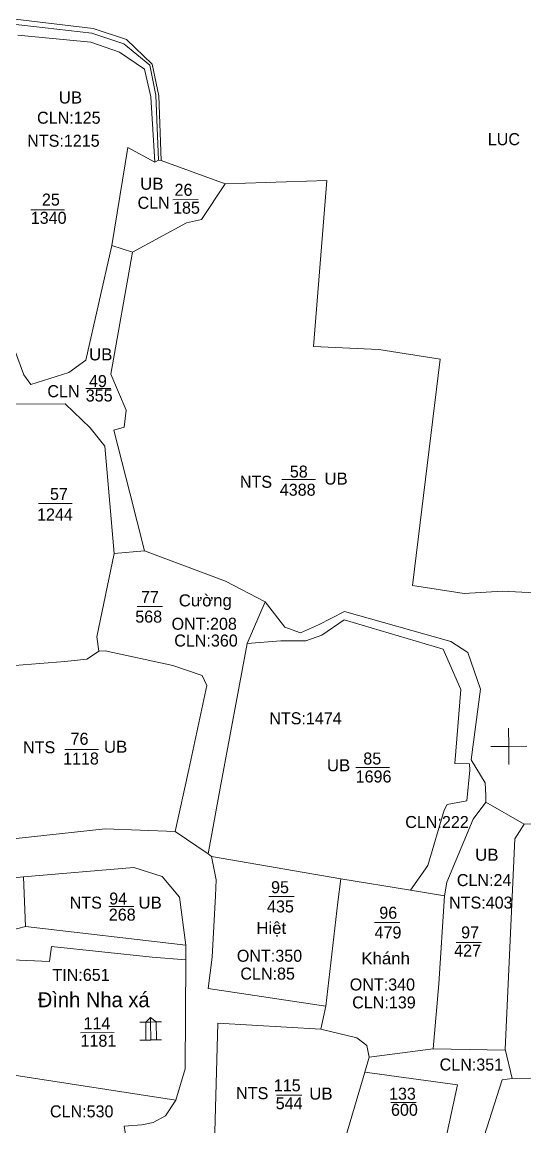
# Model space of a CAD drawing. Header units: metres. Extents: x 584732 to 606137, y 2257469 to 2286410.
# Drawn here: x 605602.3 to 605685.8, y 2286066.1 to 2286249.8 of the extents above; entities that cross this region are included whole.
import ezdxf
from ezdxf.enums import TextEntityAlignment as Align

# ---------------------------------------------------------------- set-up
doc = ezdxf.new("R2010")
doc.units = ezdxf.units.M
doc.header["$MEASUREMENT"] = 0
for name, color, linetype, lineweight in [('Level 10', 7, 'Continuous', 0), ('Level 11', 7, 'Continuous', 0), ('Level 12', 7, 'Continuous', 0), ('Level 13', 7, 'Continuous', 0), ('Level 15', 7, 'Continuous', 0), ('Level 53', 7, 'Continuous', 0), ('Level 54', 7, 'Continuous', 0), ('Level 63', 7, 'Continuous', 0), ('Level 7', 7, 'Continuous', 0), ('Level 8', 7, 'Continuous', 0)]:
    doc.layers.add(name, color=color, linetype=linetype, lineweight=lineweight)
doc.styles.add('Style-ENGINEERING I 0.26180', font='ENGINEERING.shx', dxfattribs={"oblique": 15})
doc.styles.add('Style-Vnarial', font='Vnarial.shx')
doc.styles.add('Style-vncour', font='vncour.shx')

msp = doc.modelspace()

# ---------------------------------------------------------------- linework, layer by layer
at = {"layer": 'Level 10', "color": 230, "linetype": 'Continuous', "lineweight": 0}
for p, q in [((605624.94, 2286226.86), (605624.31, 2286226.53)), ((605625.37, 2286226.83), (605624.94, 2286226.86)), ((605625.37, 2286226.83), (605636.01, 2286222.92)), ((605617.19, 2286212.64), (605620.62, 2286211.56)), ((605622.61, 2286161.87), (605620.17, 2286171.52)), ((605616.73, 2286171.06), (605617.54, 2286161.43)), ((605622.61, 2286161.87), (605617.54, 2286161.43)), ((605636.04, 2286156.83), (605622.61, 2286161.87)), ((605642.67, 2286153.4), (605636.04, 2286156.83)), ((605639.67, 2286146.49), (605642.67, 2286153.4)), ((605613.79, 2286144.39), (605614.99, 2286145.19)), ((605614.99, 2286145.19), (605616.08, 2286145.27)), ((605616.08, 2286145.27), (605627.32, 2286142.84)), ((605627.32, 2286142.84), (605632.19, 2286141.17)), ((605632.19, 2286141.17), (605632.98, 2286139.51)), ((605632.98, 2286139.51), (605629.97, 2286125.5)), ((605629.97, 2286125.5), (605627.72, 2286115.2)), ((605685.69, 2286116.43), (605679.35, 2286120.07)), ((605627.72, 2286115.2), (605633.21, 2286111.52)), ((605633.73, 2286111.08), (605633.21, 2286111.52)), ((605655.21, 2286107.35), (605633.73, 2286111.08)), ((605599.66, 2286107.41), (605602.5, 2286107.66)), ((605602.84, 2286099.39), (605602.5, 2286107.66)), ((605666.8, 2286105.45), (605655.21, 2286107.35)), ((605672.48, 2286104.52), (605666.8, 2286105.45)), ((605602.84, 2286099.39), (605600.27, 2286098.76)), ((605629.5, 2286096.33), (605602.84, 2286099.39)), ((605629.48, 2286093.86), (605629.5, 2286096.33)), ((605651.93, 2286082.36), (605652.73, 2286086.18)), ((605670.57, 2286079.09), (605659.96, 2286077.69)), ((605683.72, 2286074.11), (605682.55, 2286079)), ((605659.96, 2286077.69), (605659.22, 2286075.2)), ((605659.22, 2286075.2), (605654.65, 2286059.71)), ((605698.18, 2286074.42), (605683.72, 2286074.11))]:
    msp.add_line(p, q, dxfattribs=at)
at = {"layer": 'Level 10', "color": 230, "linetype": 'Continuous', "lineweight": 0, "flags": 128}
for points in [[(605625.37, 2286226.83), (605624.98, 2286237.55), (605623.89, 2286242.83), (605619.59, 2286246.9), (605614.08, 2286248.77), (605592.24, 2286251.34), (605539.8, 2286250.55), (605522.42, 2286250.83)], [(605516.89, 2286249.38), (605520.22, 2286249.47), (605540.23, 2286249.46), (605592.47, 2286250.43), (605613.87, 2286247.98), (605619.18, 2286246.21), (605623.5, 2286242.63), (605624.51, 2286237.65), (605624.94, 2286226.86)], [(605624.31, 2286226.53), (605623.64, 2286237.37), (605622.61, 2286241.98), (605618.43, 2286244.8), (605613.67, 2286246.49), (605601.54, 2286247.62)], [(605624.31, 2286226.53), (605619.81, 2286228.95), (605617.19, 2286212.64)], [(605636.01, 2286222.92), (605652.9, 2286223.47), (605650.68, 2286195.86), (605661.53, 2286195.37), (605671.76, 2286193.76), (605667.15, 2286156.13), (605675.73, 2286154.82), (605682.1, 2286155.2), (605687.47, 2286154.88)], [(605636.01, 2286222.92), (605632.07, 2286216.99), (605629.58, 2286216.43), (605620.62, 2286211.56)], [(605617.19, 2286212.64), (605612.87, 2286193.57), (605610.02, 2286191.53), (605603.74, 2286189.57), (605602.56, 2286191.16), (605598.5, 2286202.03), (605589.95, 2286203.56)], [(605620.17, 2286171.52), (605617.53, 2286181.93), (605619.22, 2286182.48), (605619.58, 2286185.28), (605617.02, 2286191.28), (605620.62, 2286211.56)], [(605584.1, 2286182.39), (605588.78, 2286184.48), (605600.13, 2286186.29), (605609.4, 2286186.36), (605613.57, 2286182.36), (605616.03, 2286179.31), (605616.73, 2286171.06)], [(605614.99, 2286145.19), (605614.67, 2286147.58), (605617.54, 2286161.43)], [(605679.35, 2286120.07), (605679.33, 2286121.22), (605679.21, 2286123.28), (605676.91, 2286127.14), (605678.46, 2286138.86), (605676.35, 2286144.99), (605673.5, 2286146.82), (605655.85, 2286151.81), (605651.51, 2286149.58), (605648.54, 2286148.24), (605645.95, 2286149.19), (605642.67, 2286153.4)], [(605633.21, 2286111.52), (605635.18, 2286122.43), (605639.67, 2286146.49)], [(605595.48, 2286142.37), (605609.36, 2286143.46), (605613, 2286143.86), (605613.79, 2286144.39)], [(605679.35, 2286120.07), (605677.24, 2286117.26), (605672.87, 2286106.81), (605672.48, 2286104.52)], [(605685.69, 2286116.43), (605684.15, 2286113.98), (605682.55, 2286079)], [(605718.8, 2286097.48), (605706.92, 2286098.77), (605704.81, 2286103.89), (605703.76, 2286114.2), (605702.81, 2286115.11), (605691.73, 2286116.67), (605685.69, 2286116.43)], [(605591.54, 2286112.98), (605616.05, 2286115.68), (605627.72, 2286115.2)], [(605633.73, 2286111.08), (605634.54, 2286107.19), (605634.39, 2286104.51), (605633.85, 2286094.31), (605633.21, 2286089.12), (605652.73, 2286086.18)], [(605602.5, 2286107.66), (605620.84, 2286109.2), (605625.55, 2286107.72), (605628.42, 2286104.31), (605629.5, 2286096.33)], [(605655.21, 2286107.35), (605654.75, 2286103.45), (605652.73, 2286086.18)], [(605670.57, 2286079.09), (605671.51, 2286089.9), (605672.48, 2286104.52)], [(605627.84, 2286070.54), (605629.38, 2286075.76), (605629.48, 2286093.86)], [(605651.93, 2286082.36), (605634.82, 2286083.35), (605634.24, 2286063.21), (605637.76, 2286060.58), (605643.67, 2286057.4), (605651.45, 2286057.88)], [(605659.96, 2286077.69), (605659.56, 2286079.62), (605657.91, 2286080.92), (605651.93, 2286082.36)], [(605682.55, 2286079), (605682.54, 2286078.85), (605670.57, 2286079.09)], [(605669.61, 2286050.37), (605671.66, 2286051.43), (605675.41, 2286061.28), (605677.78, 2286060.58), (605682.03, 2286073.9), (605683.72, 2286074.11)], [(605613.78, 2286064.09), (605619.52, 2286064.48), (605619.23, 2286066.21), (605622.19, 2286066.41), (605624.02, 2286066.81), (605626.1, 2286067.94), (605627.84, 2286070.54)]]:
    msp.add_lwpolyline(points, dxfattribs=at)
at = {"layer": 'Level 11', "color": 62, "linetype": 'Continuous', "lineweight": 13}
for p, q in [((605627.34, 2286220.28), (605631.54, 2286220.3)), ((605603.69, 2286218.6), (605609.29, 2286218.62)), ((605612.83, 2286188.87), (605617.03, 2286188.89)), ((605645.44, 2286173.74), (605651.04, 2286173.76)), ((605604.99, 2286169.75), (605610.59, 2286169.78)), ((605621.41, 2286152.63), (605625.61, 2286152.65)), ((605609.36, 2286128.83), (605614.96, 2286128.86)), ((605657.7, 2286125.85), (605663.3, 2286125.88)), ((605643.27, 2286104.4), (605647.47, 2286104.41)), ((605616.66, 2286102.72), (605620.86, 2286102.74)), ((605660.83, 2286100.06), (605665.03, 2286100.08)), ((605674.41, 2286096.74), (605678.61, 2286096.76)), ((605611.96, 2286081.75), (605617.56, 2286081.78)), ((605644.55, 2286071.35), (605648.75, 2286071.37)), ((605663.56, 2286070.15), (605667.76, 2286070.17))]:
    msp.add_line(p, q, dxfattribs=at)
at = {"layer": 'Level 12', "color": 120, "linetype": 'Continuous', "lineweight": 0, "flags": 128}
for points in [[(605639.67, 2286146.49), (605645.26, 2286146.92), (605649.44, 2286146.94), (605652.08, 2286147.85), (605655.79, 2286150.41), (605672.26, 2286145.51), (605675.18, 2286138.84), (605674.17, 2286126.54), (605676.62, 2286126.45), (605676.68, 2286125.4), (605676.18, 2286120.3), (605672.9, 2286119.71), (605672.4, 2286118.77), (605669.7, 2286109.56), (605666.8, 2286105.45)], [(605629.48, 2286093.86), (605623.89, 2286094.34), (605607.17, 2286096.07), (605606.84, 2286093.59), (605600.55, 2286093.89), (605598.81, 2286075.04), (605627.84, 2286070.54)], [(605659.22, 2286075.2), (605674.62, 2286073.07), (605671.47, 2286058.49), (605654.65, 2286059.71)]]:
    msp.add_lwpolyline(points, dxfattribs=at)
at = {"layer": 'Level 15', "color": 4, "linetype": 'Continuous', "lineweight": 0}
for p, q in [((605623.62, 2286083.53), (605623.62, 2286084.3)), ((605623.64, 2286080.53), (605623.62, 2286083.53))]:
    msp.add_line(p, q, dxfattribs=at)
at = {"layer": 'Level 63', "color": 132, "linetype": 'Continuous', "lineweight": 0}
for p, q in [((605683.14, 2286129.37), (605683.12, 2286132.37)), ((605680.14, 2286129.36), (605683.14, 2286129.37)), ((605683.14, 2286129.37), (605686.14, 2286129.38)), ((605683.15, 2286126.37), (605683.14, 2286129.37))]:
    msp.add_line(p, q, dxfattribs=at)
at = {"layer": 'Level 7', "color": 12, "linetype": 'Continuous', "lineweight": 0}
for p, q in [((605622.82, 2286083.53), (605621.83, 2286083.53)), ((605622.85, 2286083.53), (605622.82, 2286083.53)), ((605622.82, 2286083.5), (605622.82, 2286083.53)), ((605622.85, 2286083.53), (605622.82, 2286083.5)), ((605622.84, 2286080.53), (605622.82, 2286083.5)), ((605623.62, 2286084.3), (605622.85, 2286083.53)), ((605623.62, 2286083.53), (605622.85, 2286083.53)), ((605624.56, 2286083.54), (605623.62, 2286084.3)), ((605624.56, 2286083.54), (605623.62, 2286083.53)), ((605625.43, 2286083.54), (605624.56, 2286083.54)), ((605624.58, 2286080.54), (605624.56, 2286083.54)), ((605622.84, 2286080.53), (605621.85, 2286080.53)), ((605623.64, 2286080.53), (605622.84, 2286080.53)), ((605625.45, 2286080.54), (605624.58, 2286080.54))]:
    msp.add_line(p, q, dxfattribs=at)
at = {"layer": 'Level 7', "color": 12, "linetype": 'Continuous', "lineweight": 0, "flags": 128}
msp.add_lwpolyline([(605624.58, 2286080.54), (605623.77, 2286080.54), (605623.64, 2286080.53)], dxfattribs=at)

# ---------------------------------------------------------------- texts
at = {"layer": 'Level 11', "color": 62, "linetype": 'Continuous', "lineweight": 0, "style": 'Style-vncour'}
for s, p in [('26', (605627.6, 2286221.93)), ('25', (605605.56, 2286220.31)), ('49', (605613.38, 2286190.12)), ('58', (605646.76, 2286175.07)), ('57', (605606.9, 2286171.36)), ('77', (605622.03, 2286154.22)), ('76', (605610.32, 2286130.64)), ('85', (605658.97, 2286127.35)), ('95', (605643.64, 2286105.95)), ('94', (605616.75, 2286104.06)), ('96', (605661.63, 2286101.71)), ('97', (605675.23, 2286098.44)), ('114', (605612.47, 2286083.33)), ('115', (605644.09, 2286073)), ('133', (605663.24, 2286071.61))]:
    msp.add_text(s, height=2, dxfattribs=at).set_placement(p, align=Align.MIDDLE_LEFT)
at = {"layer": 'Level 13', "color": 204, "linetype": 'Continuous', "lineweight": 0, "style": 'Style-vncour'}
for s, p in [('CLN:125', (605610.03, 2286233.92)), ('NTS:1215', (605609.13, 2286230.09)), ('ONT:208', (605632.53, 2286149.76)), ('CLN:360', (605632.83, 2286146.97)), ('NTS:1474', (605649.36, 2286134.04)), ('CLN:222', (605671.22, 2286116.79)), ('CLN:24', (605679.05, 2286107.13)), ('NTS:403', (605678.5, 2286103.39)), ('ONT:350', (605643.38, 2286094.55)), ('CLN:85', (605643.07, 2286091.58)), ('TIN:651', (605612.06, 2286091.37)), ('ONT:340', (605662.14, 2286089.77)), ('CLN:139', (605662.4, 2286086.79)), ('CLN:351', (605676.93, 2286076.46)), ('CLN:530', (605612.17, 2286068.67))]:
    msp.add_text(s, height=2, dxfattribs=at).set_placement(p, align=Align.MIDDLE_CENTER)
at = {"layer": 'Level 15', "color": 4, "linetype": 'Continuous', "lineweight": 0, "style": 'Style-Vnarial'}
for s, p in [('UB', (605610.3, 2286237.28)), ('UB', (605623.82, 2286222.94)), ('UB', (605615.33, 2286194.56)), ('UB', (605654.44, 2286173.91)), ('C\xadêng', (605632.71, 2286153.65)), ('UB', (605617.81, 2286129.31)), ('UB', (605654.86, 2286126.23)), ('UB', (605679.5, 2286111.35)), ('UB', (605623.54, 2286103.39)), ('HiÖt', (605643.67, 2286099.18)), ('Kh¸nh', (605662.68, 2286094.12)), ('UB', (605651.93, 2286071.62))]:
    msp.add_text(s, height=2, dxfattribs=at).set_placement(p, align=Align.MIDDLE_CENTER)
at = {"layer": 'Level 53', "color": 212, "linetype": 'Continuous', "lineweight": 0, "style": 'Style-vncour'}
for s, p in [('LUC', (605682.33, 2286230.35)), ('CLN', (605624.13, 2286219.77)), ('CLN', (605609.14, 2286188.44)), ('NTS', (605641.13, 2286173.37)), ('NTS', (605605.1, 2286129.22)), ('NTS', (605612.85, 2286103.38)), ('NTS', (605640.51, 2286071.7))]:
    msp.add_text(s, height=2, dxfattribs=at).set_placement(p, align=Align.MIDDLE_CENTER)
at = {"layer": 'Level 54', "color": 32, "linetype": 'Continuous', "lineweight": 0, "style": 'Style-vncour'}
for s, p in [('185', (605627.35, 2286218.95)), ('1340', (605603.7, 2286217.27)), ('355', (605612.84, 2286187.72)), ('4388', (605645.09, 2286172.05)), ('1244', (605604.75, 2286167.93)), ('568', (605621.07, 2286150.95)), ('1118', (605609.07, 2286127.35)), ('1696', (605657.7, 2286124.36)), ('435', (605642.97, 2286102.75)), ('268', (605616.67, 2286101.39)), ('479', (605660.84, 2286098.42)), ('427', (605674.07, 2286095.41)), ('1181', (605611.97, 2286080.42)), ('544', (605644.41, 2286070.02)), ('600', (605663.57, 2286068.94))]:
    msp.add_text(s, height=2, dxfattribs=at).set_placement(p, align=Align.MIDDLE_LEFT)
at = {"layer": 'Level 63', "color": 7, "linetype": 'Continuous', "lineweight": 13, "style": 'Style-ENGINEERING I 0.26180', "oblique": 15}
for p in [(605627.34, 2286220.28), (605631.54, 2286220.3), (605603.69, 2286218.6), (605609.29, 2286218.62), (605612.83, 2286188.87), (605617.03, 2286188.89), (605645.44, 2286173.74), (605651.04, 2286173.76), (605604.99, 2286169.75), (605610.59, 2286169.78), (605621.41, 2286152.63), (605625.61, 2286152.65), (605683.12, 2286132.37), (605680.14, 2286129.36), (605609.36, 2286128.83), (605614.96, 2286128.86), (605657.7, 2286125.85), (605663.3, 2286125.88), (605683.15, 2286126.37), (605643.27, 2286104.4), (605647.47, 2286104.41), (605616.66, 2286102.72), (605620.86, 2286102.74), (605660.83, 2286100.06), (605665.03, 2286100.08), (605674.41, 2286096.74), (605678.61, 2286096.76), (605621.83, 2286083.53), (605625.43, 2286083.54), (605611.96, 2286081.75), (605617.56, 2286081.78), (605621.85, 2286080.53), (605625.45, 2286080.54), (605644.55, 2286071.35), (605648.75, 2286071.37), (605663.56, 2286070.15), (605667.76, 2286070.17)]:
    msp.add_text('D', height=0.000000001, dxfattribs=at).set_placement(p, align=Align.MIDDLE_CENTER)
at = {"layer": 'Level 8', "color": 250, "linetype": 'Continuous', "lineweight": 0, "style": 'Style-vncour'}
msp.add_text('§×nh Nha x¸', height=2.5, dxfattribs=at).set_placement((605614.16, 2286087.24), align=Align.MIDDLE_CENTER)

doc.saveas('drawing.dxf')
